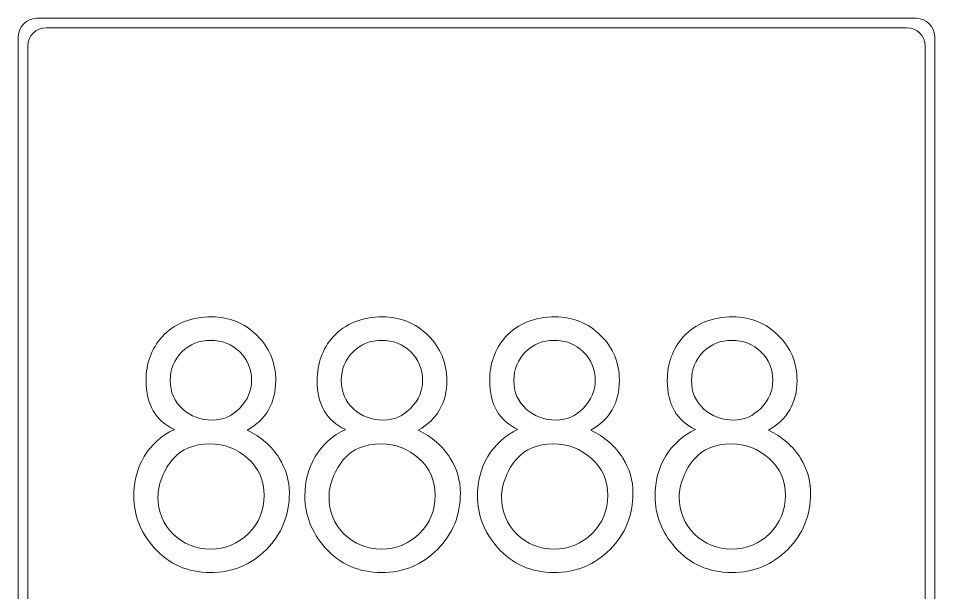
# Model space of a CAD drawing. Header units: millimetres. Extents: x 130143 to 328923, y 19139 to 134795.
# Drawn here: x 230937 to 231899, y 66784 to 67387 of the extents above; entities that cross this region are included whole.
import ezdxf

# ---------------------------------------------------------------- set-up
doc = ezdxf.new("R2010")
doc.units = ezdxf.units.MM
doc.header["$LTSCALE"] = 10
doc.layers.add('邦威智能化', color=7, linetype='Continuous', lineweight=18)

msp = doc.modelspace()

# ---------------------------------------------------------------- linework, layer by layer
at = {"layer": '邦威智能化', "lineweight": 0}
for p, q in [((230956.67031, 67386.93756), (231879.7355, 67386.93756)), ((230966.67031, 67376.93756), (231869.73584, 67376.93756))]:
    msp.add_line(p, q, dxfattribs=at)
at = {"layer": '邦威智能化'}
for p, q in [((230937.44013, 67367.70703), (230937.44013, 66086.9379)), ((231898.96636, 67367.70703), (231898.96636, 66086.9379)), ((230947.44013, 67357.70703), (230947.44013, 66096.9379)), ((231888.96636, 67357.7071), (231888.96636, 66096.9379))]:
    msp.add_line(p, q, dxfattribs=at)
at = {"layer": '邦威智能化', "lineweight": 0}
for centre, start, end in [((230956.67065, 67367.70703), 90, 180), ((231879.73584, 67367.70703), 0, 90), ((230966.67065, 67357.70703), 90, 180), ((231869.73584, 67357.70703), 0, 90)]:
    msp.add_arc(centre, 19.23052, start, end, dxfattribs=at)
at = {"layer": '邦威智能化'}
for points, knots in [([(231138.98412, 66805.3962), (231114.93312, 66805.3962), (231095.16912, 66814.14795), (231079.69062, 66831.7092), (231079.69062, 66831.7092), (231065.64162, 66847.66395), (231058.61712, 66865.6422), (231058.61712, 66885.6447), (231058.61712, 66885.6447), (231058.61712, 66901.00395), (231062.24787, 66914.7552), (231069.45162, 66926.9592), (231069.45162, 66926.9592), (231077.01162, 66939.63945), (231087.54912, 66949.1052), (231101.18187, 66955.4157), (231101.18187, 66955.4157), (231081.35787, 66964.58295), (231071.47587, 66981.72795), (231071.47587, 67006.8507), (231071.47587, 67006.8507), (231071.47587, 67024.8882), (231077.07162, 67040.1282), (231088.20387, 67052.5707), (231088.20387, 67052.5707), (231100.88412, 67066.6197), (231118.26687, 67073.6442), (231140.41287, 67073.6442), (231140.41287, 67073.6442), (231158.98662, 67073.6442), (231174.82212, 67067.1552), (231187.91862, 67054.17795), (231187.91862, 67054.17795), (231201.01587, 67041.2592), (231207.56412, 67025.42445), (231207.56412, 67006.8507), (231207.56412, 67006.8507), (231207.56412, 66983.3352), (231197.56287, 66965.95245), (231177.56037, 66954.70095), (231177.56037, 66954.70095), (231191.96712, 66947.85495), (231203.21787, 66938.09145), (231211.19562, 66925.41195), (231211.19562, 66925.41195), (231218.27937, 66914.10045), (231221.85162, 66901.8372), (231221.85162, 66888.62145), (231221.85162, 66888.62145), (231221.85162, 66865.4637), (231213.81462, 66845.8182), (231197.80062, 66829.6257), (231197.80062, 66829.6257), (231181.72737, 66813.4932), (231162.14187, 66805.3962), (231138.98412, 66805.3962)], [0, 0, 0, 0, 0.066666667, 0.066666667, 0.066666667, 0.066666677, 0.133333333, 0.133333333, 0.133333333, 0.133333343, 0.2, 0.2, 0.2, 0.20000001, 0.266666667, 0.266666667, 0.266666667, 0.266666677, 0.333333333, 0.333333333, 0.333333333, 0.333333343, 0.4, 0.4, 0.4, 0.40000001, 0.466666667, 0.466666667, 0.466666667, 0.466666677, 0.533333333, 0.533333333, 0.533333333, 0.533333343, 0.6, 0.6, 0.6, 0.60000001, 0.666666667, 0.666666667, 0.666666667, 0.666666677, 0.733333333, 0.733333333, 0.733333333, 0.733333343, 0.8, 0.8, 0.8, 0.80000001, 0.866666667, 0.866666667, 0.866666667, 0.866666677, 1, 1, 1, 1]), ([(231318.45876, 66805.3962), (231294.40776, 66805.3962), (231274.64376, 66814.14795), (231259.16526, 66831.7092), (231259.16526, 66831.7092), (231245.11626, 66847.66395), (231238.09176, 66865.6422), (231238.09176, 66885.6447), (231238.09176, 66885.6447), (231238.09176, 66901.00395), (231241.72251, 66914.7552), (231248.92626, 66926.9592), (231248.92626, 66926.9592), (231256.48626, 66939.63945), (231267.02376, 66949.1052), (231280.65651, 66955.4157), (231280.65651, 66955.4157), (231260.83251, 66964.58295), (231250.95051, 66981.72795), (231250.95051, 67006.8507), (231250.95051, 67006.8507), (231250.95051, 67024.8882), (231256.54626, 67040.1282), (231267.67851, 67052.5707), (231267.67851, 67052.5707), (231280.35876, 67066.6197), (231297.74151, 67073.6442), (231319.88751, 67073.6442), (231319.88751, 67073.6442), (231338.46126, 67073.6442), (231354.29676, 67067.1552), (231367.39326, 67054.17795), (231367.39326, 67054.17795), (231380.49051, 67041.2592), (231387.03876, 67025.42445), (231387.03876, 67006.8507), (231387.03876, 67006.8507), (231387.03876, 66983.3352), (231377.03751, 66965.95245), (231357.03501, 66954.70095), (231357.03501, 66954.70095), (231371.44176, 66947.85495), (231382.69251, 66938.09145), (231390.67026, 66925.41195), (231390.67026, 66925.41195), (231397.75401, 66914.10045), (231401.32626, 66901.8372), (231401.32626, 66888.62145), (231401.32626, 66888.62145), (231401.32626, 66865.4637), (231393.28926, 66845.8182), (231377.27526, 66829.6257), (231377.27526, 66829.6257), (231361.20201, 66813.4932), (231341.61651, 66805.3962), (231318.45876, 66805.3962)], [0, 0, 0, 0, 0.066666667, 0.066666667, 0.066666667, 0.066666677, 0.133333333, 0.133333333, 0.133333333, 0.133333343, 0.2, 0.2, 0.2, 0.20000001, 0.266666667, 0.266666667, 0.266666667, 0.266666677, 0.333333333, 0.333333333, 0.333333333, 0.333333343, 0.4, 0.4, 0.4, 0.40000001, 0.466666667, 0.466666667, 0.466666667, 0.466666677, 0.533333333, 0.533333333, 0.533333333, 0.533333343, 0.6, 0.6, 0.6, 0.60000001, 0.666666667, 0.666666667, 0.666666667, 0.666666677, 0.733333333, 0.733333333, 0.733333333, 0.733333343, 0.8, 0.8, 0.8, 0.80000001, 0.866666667, 0.866666667, 0.866666667, 0.866666677, 1, 1, 1, 1]), ([(231499.53751, 66805.3962), (231475.48651, 66805.3962), (231455.72251, 66814.14795), (231440.24401, 66831.7092), (231440.24401, 66831.7092), (231426.19501, 66847.66395), (231419.17051, 66865.6422), (231419.17051, 66885.6447), (231419.17051, 66885.6447), (231419.17051, 66901.00395), (231422.80126, 66914.7552), (231430.00501, 66926.9592), (231430.00501, 66926.9592), (231437.56501, 66939.63945), (231448.10251, 66949.1052), (231461.73526, 66955.4157), (231461.73526, 66955.4157), (231441.91126, 66964.58295), (231432.02926, 66981.72795), (231432.02926, 67006.8507), (231432.02926, 67006.8507), (231432.02926, 67024.8882), (231437.62501, 67040.1282), (231448.75726, 67052.5707), (231448.75726, 67052.5707), (231461.43751, 67066.6197), (231478.82026, 67073.6442), (231500.96626, 67073.6442), (231500.96626, 67073.6442), (231519.54001, 67073.6442), (231535.37551, 67067.1552), (231548.47201, 67054.17795), (231548.47201, 67054.17795), (231561.56926, 67041.2592), (231568.11751, 67025.42445), (231568.11751, 67006.8507), (231568.11751, 67006.8507), (231568.11751, 66983.3352), (231558.11626, 66965.95245), (231538.11376, 66954.70095), (231538.11376, 66954.70095), (231552.52051, 66947.85495), (231563.77126, 66938.09145), (231571.74901, 66925.41195), (231571.74901, 66925.41195), (231578.83276, 66914.10045), (231582.40501, 66901.8372), (231582.40501, 66888.62145), (231582.40501, 66888.62145), (231582.40501, 66865.4637), (231574.36801, 66845.8182), (231558.35401, 66829.6257), (231558.35401, 66829.6257), (231542.28076, 66813.4932), (231522.69526, 66805.3962), (231499.53751, 66805.3962)], [0, 0, 0, 0, 0.066666667, 0.066666667, 0.066666667, 0.066666677, 0.133333333, 0.133333333, 0.133333333, 0.133333343, 0.2, 0.2, 0.2, 0.20000001, 0.266666667, 0.266666667, 0.266666667, 0.266666677, 0.333333333, 0.333333333, 0.333333333, 0.333333343, 0.4, 0.4, 0.4, 0.40000001, 0.466666667, 0.466666667, 0.466666667, 0.466666677, 0.533333333, 0.533333333, 0.533333333, 0.533333343, 0.6, 0.6, 0.6, 0.60000001, 0.666666667, 0.666666667, 0.666666667, 0.666666677, 0.733333333, 0.733333333, 0.733333333, 0.733333343, 0.8, 0.8, 0.8, 0.80000001, 0.866666667, 0.866666667, 0.866666667, 0.866666677, 1, 1, 1, 1]), ([(231685.94214, 66805.3962), (231661.89114, 66805.3962), (231642.12714, 66814.14795), (231626.64864, 66831.7092), (231626.64864, 66831.7092), (231612.59964, 66847.66395), (231605.57514, 66865.6422), (231605.57514, 66885.6447), (231605.57514, 66885.6447), (231605.57514, 66901.00395), (231609.20589, 66914.7552), (231616.40964, 66926.9592), (231616.40964, 66926.9592), (231623.96964, 66939.63945), (231634.50714, 66949.1052), (231648.13989, 66955.4157), (231648.13989, 66955.4157), (231628.31589, 66964.58295), (231618.43389, 66981.72795), (231618.43389, 67006.8507), (231618.43389, 67006.8507), (231618.43389, 67024.8882), (231624.02964, 67040.1282), (231635.16189, 67052.5707), (231635.16189, 67052.5707), (231647.84214, 67066.6197), (231665.22489, 67073.6442), (231687.37089, 67073.6442), (231687.37089, 67073.6442), (231705.94464, 67073.6442), (231721.78014, 67067.1552), (231734.87664, 67054.17795), (231734.87664, 67054.17795), (231747.97389, 67041.2592), (231754.52214, 67025.42445), (231754.52214, 67006.8507), (231754.52214, 67006.8507), (231754.52214, 66983.3352), (231744.52089, 66965.95245), (231724.51839, 66954.70095), (231724.51839, 66954.70095), (231738.92514, 66947.85495), (231750.17589, 66938.09145), (231758.15364, 66925.41195), (231758.15364, 66925.41195), (231765.23739, 66914.10045), (231768.80964, 66901.8372), (231768.80964, 66888.62145), (231768.80964, 66888.62145), (231768.80964, 66865.4637), (231760.77264, 66845.8182), (231744.75864, 66829.6257), (231744.75864, 66829.6257), (231728.68539, 66813.4932), (231709.09989, 66805.3962), (231685.94214, 66805.3962)], [0, 0, 0, 0, 0.066666667, 0.066666667, 0.066666667, 0.066666677, 0.133333333, 0.133333333, 0.133333333, 0.133333343, 0.2, 0.2, 0.2, 0.20000001, 0.266666667, 0.266666667, 0.266666667, 0.266666677, 0.333333333, 0.333333333, 0.333333333, 0.333333343, 0.4, 0.4, 0.4, 0.40000001, 0.466666667, 0.466666667, 0.466666667, 0.466666677, 0.533333333, 0.533333333, 0.533333333, 0.533333343, 0.6, 0.6, 0.6, 0.60000001, 0.666666667, 0.666666667, 0.666666667, 0.666666677, 0.733333333, 0.733333333, 0.733333333, 0.733333343, 0.8, 0.8, 0.8, 0.80000001, 0.866666667, 0.866666667, 0.866666667, 0.866666677, 1, 1, 1, 1]), ([(231096.83562, 67006.9692), (231096.83562, 66994.5867), (231101.18187, 66984.5262), (231109.93287, 66976.78695), (231109.93287, 66976.78695), (231118.32687, 66969.22695), (231128.74437, 66965.41695), (231141.18687, 66965.41695), (231141.18687, 66965.41695), (231152.14062, 66965.41695), (231161.66562, 66969.58395), (231169.88037, 66977.97795), (231169.88037, 66977.97795), (231178.09587, 66986.37195), (231182.20362, 66996.01545), (231182.20362, 67006.9692), (231182.20362, 67006.9692), (231182.20362, 67018.93545), (231178.03662, 67028.9367), (231169.70187, 67036.97295), (231169.70187, 67036.97295), (231161.42712, 67045.00995), (231151.18812, 67048.99845), (231139.10337, 67048.99845), (231139.10337, 67048.99845), (231127.31562, 67048.99845), (231117.37437, 67044.9507), (231109.15887, 67036.79445), (231109.15887, 67036.79445), (231100.94337, 67028.63895), (231096.83562, 67018.69695), (231096.83562, 67006.9692)], [0, 0, 0, 0, 0.111111111, 0.111111111, 0.111111111, 0.111111121, 0.222222222, 0.222222222, 0.222222222, 0.222222232, 0.333333333, 0.333333333, 0.333333333, 0.333333343, 0.444444444, 0.444444444, 0.444444444, 0.444444454, 0.555555556, 0.555555556, 0.555555556, 0.555555566, 0.666666667, 0.666666667, 0.666666667, 0.666666677, 0.777777778, 0.777777778, 0.777777778, 0.777777788, 1, 1, 1, 1]), ([(231276.31026, 67006.9692), (231276.31026, 66994.5867), (231280.65651, 66984.5262), (231289.40751, 66976.78695), (231289.40751, 66976.78695), (231297.80151, 66969.22695), (231308.21901, 66965.41695), (231320.66151, 66965.41695), (231320.66151, 66965.41695), (231331.61526, 66965.41695), (231341.14026, 66969.58395), (231349.35501, 66977.97795), (231349.35501, 66977.97795), (231357.57051, 66986.37195), (231361.67826, 66996.01545), (231361.67826, 67006.9692), (231361.67826, 67006.9692), (231361.67826, 67018.93545), (231357.51126, 67028.9367), (231349.17651, 67036.97295), (231349.17651, 67036.97295), (231340.90176, 67045.00995), (231330.66276, 67048.99845), (231318.57801, 67048.99845), (231318.57801, 67048.99845), (231306.79026, 67048.99845), (231296.84901, 67044.9507), (231288.63351, 67036.79445), (231288.63351, 67036.79445), (231280.41801, 67028.63895), (231276.31026, 67018.69695), (231276.31026, 67006.9692)], [0, 0, 0, 0, 0.111111111, 0.111111111, 0.111111111, 0.111111121, 0.222222222, 0.222222222, 0.222222222, 0.222222232, 0.333333333, 0.333333333, 0.333333333, 0.333333343, 0.444444444, 0.444444444, 0.444444444, 0.444444454, 0.555555556, 0.555555556, 0.555555556, 0.555555566, 0.666666667, 0.666666667, 0.666666667, 0.666666677, 0.777777778, 0.777777778, 0.777777778, 0.777777788, 1, 1, 1, 1]), ([(231457.38901, 67006.9692), (231457.38901, 66994.5867), (231461.73526, 66984.5262), (231470.48626, 66976.78695), (231470.48626, 66976.78695), (231478.88026, 66969.22695), (231489.29776, 66965.41695), (231501.74026, 66965.41695), (231501.74026, 66965.41695), (231512.69401, 66965.41695), (231522.21901, 66969.58395), (231530.43376, 66977.97795), (231530.43376, 66977.97795), (231538.64926, 66986.37195), (231542.75701, 66996.01545), (231542.75701, 67006.9692), (231542.75701, 67006.9692), (231542.75701, 67018.93545), (231538.59001, 67028.9367), (231530.25526, 67036.97295), (231530.25526, 67036.97295), (231521.98051, 67045.00995), (231511.74151, 67048.99845), (231499.65676, 67048.99845), (231499.65676, 67048.99845), (231487.86901, 67048.99845), (231477.92776, 67044.9507), (231469.71226, 67036.79445), (231469.71226, 67036.79445), (231461.49676, 67028.63895), (231457.38901, 67018.69695), (231457.38901, 67006.9692)], [0, 0, 0, 0, 0.111111111, 0.111111111, 0.111111111, 0.111111121, 0.222222222, 0.222222222, 0.222222222, 0.222222232, 0.333333333, 0.333333333, 0.333333333, 0.333333343, 0.444444444, 0.444444444, 0.444444444, 0.444444454, 0.555555556, 0.555555556, 0.555555556, 0.555555566, 0.666666667, 0.666666667, 0.666666667, 0.666666677, 0.777777778, 0.777777778, 0.777777778, 0.777777788, 1, 1, 1, 1]), ([(231643.79364, 67006.9692), (231643.79364, 66994.5867), (231648.13989, 66984.5262), (231656.89089, 66976.78695), (231656.89089, 66976.78695), (231665.28489, 66969.22695), (231675.70239, 66965.41695), (231688.14489, 66965.41695), (231688.14489, 66965.41695), (231699.09864, 66965.41695), (231708.62364, 66969.58395), (231716.83839, 66977.97795), (231716.83839, 66977.97795), (231725.05389, 66986.37195), (231729.16164, 66996.01545), (231729.16164, 67006.9692), (231729.16164, 67006.9692), (231729.16164, 67018.93545), (231724.99464, 67028.9367), (231716.65989, 67036.97295), (231716.65989, 67036.97295), (231708.38514, 67045.00995), (231698.14614, 67048.99845), (231686.06139, 67048.99845), (231686.06139, 67048.99845), (231674.27364, 67048.99845), (231664.33239, 67044.9507), (231656.11689, 67036.79445), (231656.11689, 67036.79445), (231647.90139, 67028.63895), (231643.79364, 67018.69695), (231643.79364, 67006.9692)], [0, 0, 0, 0, 0.111111111, 0.111111111, 0.111111111, 0.111111121, 0.222222222, 0.222222222, 0.222222222, 0.222222232, 0.333333333, 0.333333333, 0.333333333, 0.333333343, 0.444444444, 0.444444444, 0.444444444, 0.444444454, 0.555555556, 0.555555556, 0.555555556, 0.555555566, 0.666666667, 0.666666667, 0.666666667, 0.666666677, 0.777777778, 0.777777778, 0.777777778, 0.777777788, 1, 1, 1, 1]), ([(231099.27687, 66924.1017), (231095.10912, 66919.3392), (231091.47837, 66913.0887), (231088.32312, 66905.34945), (231088.32312, 66905.34945), (231085.40562, 66898.2657), (231083.97687, 66891.41895), (231083.97687, 66884.8707), (231083.97687, 66884.8707), (231083.97687, 66869.21445), (231089.27562, 66856.17645), (231099.87162, 66845.69895), (231099.87162, 66845.69895), (231110.46837, 66835.28145), (231123.56562, 66830.0427), (231139.10337, 66830.0427), (231139.10337, 66830.0427), (231154.75962, 66830.0427), (231168.03537, 66835.5192), (231178.98912, 66846.4137), (231178.98912, 66846.4137), (231189.94287, 66857.36745), (231195.41937, 66870.6432), (231195.41937, 66886.29945), (231195.41937, 66886.29945), (231195.41937, 66901.95645), (231189.70437, 66914.87445), (231178.27437, 66925.1142), (231178.27437, 66925.1142), (231166.90437, 66935.29395), (231153.56937, 66940.41345), (231138.38862, 66940.41345), (231138.38862, 66940.41345), (231121.71987, 66940.41345), (231108.68262, 66934.9962), (231099.27687, 66924.1017)], [0, 0, 0, 0, 0.1, 0.1, 0.1, 0.10000001, 0.2, 0.2, 0.2, 0.20000001, 0.3, 0.3, 0.3, 0.30000001, 0.4, 0.4, 0.4, 0.40000001, 0.5, 0.5, 0.5, 0.50000001, 0.6, 0.6, 0.6, 0.60000001, 0.7, 0.7, 0.7, 0.70000001, 0.8, 0.8, 0.8, 0.80000001, 1, 1, 1, 1]), ([(231278.75151, 66924.1017), (231274.58376, 66919.3392), (231270.95301, 66913.0887), (231267.79776, 66905.34945), (231267.79776, 66905.34945), (231264.88026, 66898.2657), (231263.45151, 66891.41895), (231263.45151, 66884.8707), (231263.45151, 66884.8707), (231263.45151, 66869.21445), (231268.75026, 66856.17645), (231279.34626, 66845.69895), (231279.34626, 66845.69895), (231289.94301, 66835.28145), (231303.04026, 66830.0427), (231318.57801, 66830.0427), (231318.57801, 66830.0427), (231334.23426, 66830.0427), (231347.51001, 66835.5192), (231358.46376, 66846.4137), (231358.46376, 66846.4137), (231369.41751, 66857.36745), (231374.89401, 66870.6432), (231374.89401, 66886.29945), (231374.89401, 66886.29945), (231374.89401, 66901.95645), (231369.17901, 66914.87445), (231357.74901, 66925.1142), (231357.74901, 66925.1142), (231346.37901, 66935.29395), (231333.04401, 66940.41345), (231317.86326, 66940.41345), (231317.86326, 66940.41345), (231301.19451, 66940.41345), (231288.15726, 66934.9962), (231278.75151, 66924.1017)], [0, 0, 0, 0, 0.1, 0.1, 0.1, 0.10000001, 0.2, 0.2, 0.2, 0.20000001, 0.3, 0.3, 0.3, 0.30000001, 0.4, 0.4, 0.4, 0.40000001, 0.5, 0.5, 0.5, 0.50000001, 0.6, 0.6, 0.6, 0.60000001, 0.7, 0.7, 0.7, 0.70000001, 0.8, 0.8, 0.8, 0.80000001, 1, 1, 1, 1]), ([(231459.83026, 66924.1017), (231455.66251, 66919.3392), (231452.03176, 66913.0887), (231448.87651, 66905.34945), (231448.87651, 66905.34945), (231445.95901, 66898.2657), (231444.53026, 66891.41895), (231444.53026, 66884.8707), (231444.53026, 66884.8707), (231444.53026, 66869.21445), (231449.82901, 66856.17645), (231460.42501, 66845.69895), (231460.42501, 66845.69895), (231471.02176, 66835.28145), (231484.11901, 66830.0427), (231499.65676, 66830.0427), (231499.65676, 66830.0427), (231515.31301, 66830.0427), (231528.58876, 66835.5192), (231539.54251, 66846.4137), (231539.54251, 66846.4137), (231550.49626, 66857.36745), (231555.97276, 66870.6432), (231555.97276, 66886.29945), (231555.97276, 66886.29945), (231555.97276, 66901.95645), (231550.25776, 66914.87445), (231538.82776, 66925.1142), (231538.82776, 66925.1142), (231527.45776, 66935.29395), (231514.12276, 66940.41345), (231498.94201, 66940.41345), (231498.94201, 66940.41345), (231482.27326, 66940.41345), (231469.23601, 66934.9962), (231459.83026, 66924.1017)], [0, 0, 0, 0, 0.1, 0.1, 0.1, 0.10000001, 0.2, 0.2, 0.2, 0.20000001, 0.3, 0.3, 0.3, 0.30000001, 0.4, 0.4, 0.4, 0.40000001, 0.5, 0.5, 0.5, 0.50000001, 0.6, 0.6, 0.6, 0.60000001, 0.7, 0.7, 0.7, 0.70000001, 0.8, 0.8, 0.8, 0.80000001, 1, 1, 1, 1]), ([(231646.23489, 66924.1017), (231642.06714, 66919.3392), (231638.43639, 66913.0887), (231635.28114, 66905.34945), (231635.28114, 66905.34945), (231632.36364, 66898.2657), (231630.93489, 66891.41895), (231630.93489, 66884.8707), (231630.93489, 66884.8707), (231630.93489, 66869.21445), (231636.23364, 66856.17645), (231646.82964, 66845.69895), (231646.82964, 66845.69895), (231657.42639, 66835.28145), (231670.52364, 66830.0427), (231686.06139, 66830.0427), (231686.06139, 66830.0427), (231701.71764, 66830.0427), (231714.99339, 66835.5192), (231725.94714, 66846.4137), (231725.94714, 66846.4137), (231736.90089, 66857.36745), (231742.37739, 66870.6432), (231742.37739, 66886.29945), (231742.37739, 66886.29945), (231742.37739, 66901.95645), (231736.66239, 66914.87445), (231725.23239, 66925.1142), (231725.23239, 66925.1142), (231713.86239, 66935.29395), (231700.52739, 66940.41345), (231685.34664, 66940.41345), (231685.34664, 66940.41345), (231668.67789, 66940.41345), (231655.64064, 66934.9962), (231646.23489, 66924.1017)], [0, 0, 0, 0, 0.1, 0.1, 0.1, 0.10000001, 0.2, 0.2, 0.2, 0.20000001, 0.3, 0.3, 0.3, 0.30000001, 0.4, 0.4, 0.4, 0.40000001, 0.5, 0.5, 0.5, 0.50000001, 0.6, 0.6, 0.6, 0.60000001, 0.7, 0.7, 0.7, 0.70000001, 0.8, 0.8, 0.8, 0.80000001, 1, 1, 1, 1])]:
    msp.add_open_spline(points, degree=3, knots=knots, dxfattribs=at)

doc.saveas('drawing.dxf')
